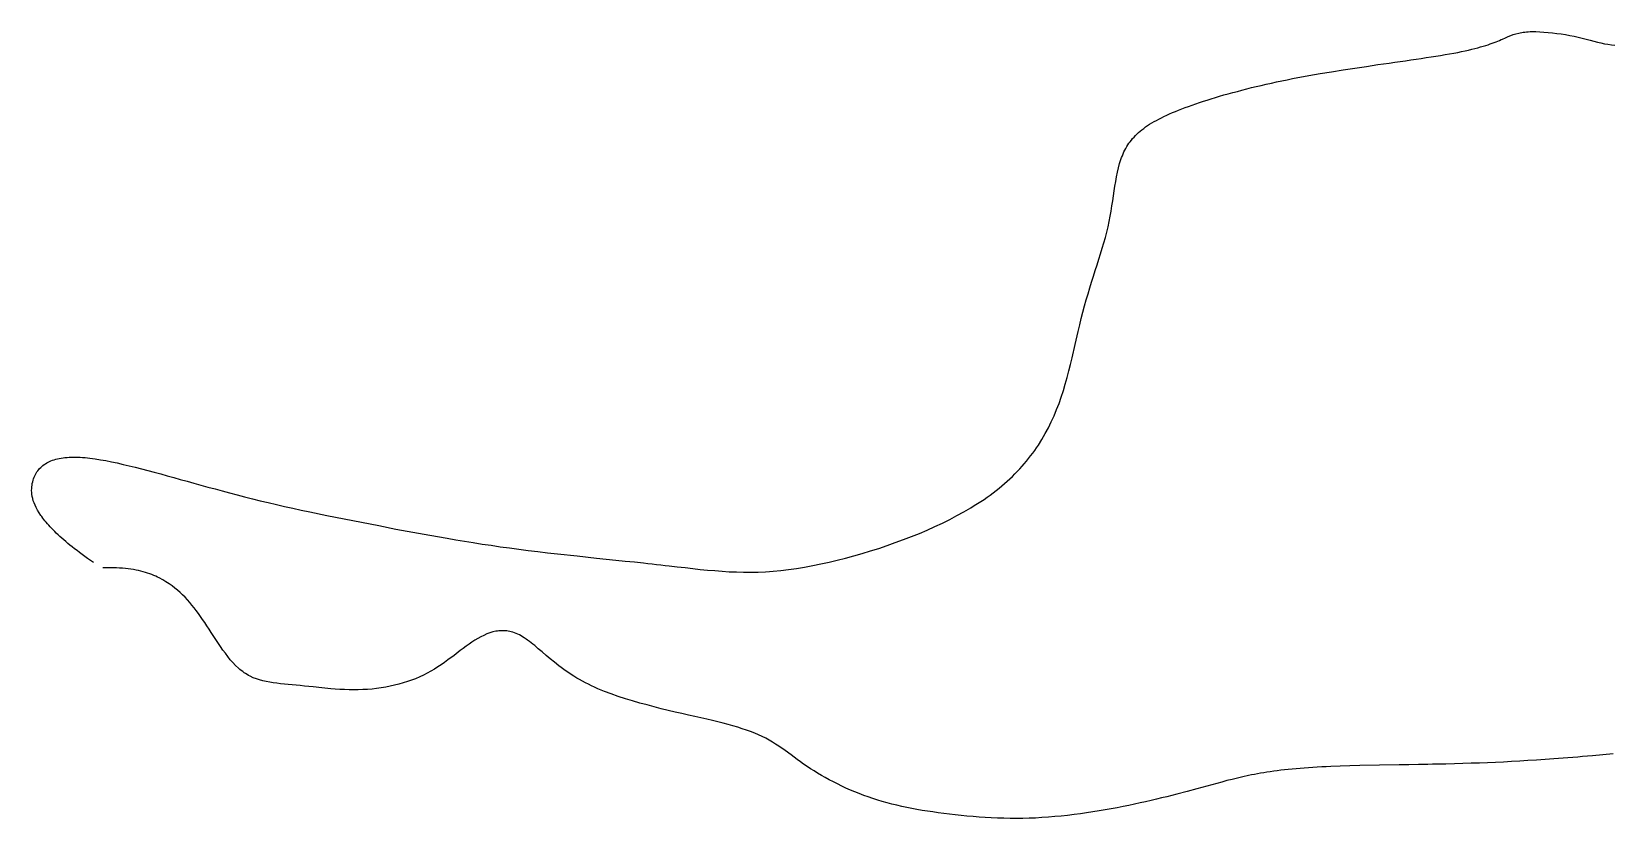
# Model space of a CAD drawing. Header units: millimetres. Extents: x -534 to 2364, y 496 to 5085.
# Drawn here: x -534 to 833, y 4303 to 4983 of the extents above; entities that cross this region are included whole.
import ezdxf

# ---------------------------------------------------------------- set-up
doc = ezdxf.new("R2010")
doc.units = ezdxf.units.MM
doc.layers.add('192', color=7, linetype='Continuous')

msp = doc.modelspace()

# ---------------------------------------------------------------- linework, layer by layer
at = {"layer": '192', "elevation": 192}
for points in [[(-480.4, 4524.3), (-482.9, 4526), (-485.4, 4527.8), (-487.8, 4529.5), (-490.1, 4531.2), (-492.3, 4532.8), (-494.5, 4534.5), (-496.6, 4536.1), (-498.6, 4537.7), (-500.6, 4539.3), (-502.4, 4540.8), (-504.3, 4542.4), (-506, 4543.9), (-507.7, 4545.3), (-509.3, 4546.8), (-510.9, 4548.2), (-512.4, 4549.7), (-513.8, 4551), (-515.1, 4552.4), (-516.5, 4553.8), (-517.7, 4555.1), (-518.9, 4556.4), (-520, 4557.7), (-521.1, 4559), (-522.2, 4560.2), (-523.1, 4561.5), (-524.1, 4562.7), (-524.9, 4563.9), (-525.8, 4565), (-527.3, 4567.3), (-528.6, 4569.5), (-529.8, 4571.7), (-530.8, 4573.8), (-531.6, 4575.8), (-532.3, 4577.7), (-532.8, 4579.6), (-533.2, 4581.4), (-533.5, 4583.2), (-533.7, 4584.9), (-533.8, 4586.5), (-533.7, 4588.1), (-533.6, 4589.7), (-533.4, 4591.2), (-533.2, 4592.6), (-532.8, 4594), (-532.5, 4595.4), (-532.1, 4596.7), (-531.6, 4597.9), (-531, 4599.1), (-530.5, 4600.3), (-529.8, 4601.4), (-529.1, 4602.5), (-528.4, 4603.6), (-527.6, 4604.6), (-526.8, 4605.5), (-525.9, 4606.4), (-525, 4607.3), (-524, 4608.1), (-522.9, 4608.9), (-521.8, 4609.6), (-520.7, 4610.3), (-519.5, 4610.9), (-518.3, 4611.5), (-517, 4612.1), (-515.6, 4612.6), (-514.2, 4613.1), (-512.8, 4613.5), (-511.3, 4613.9), (-509.8, 4614.2), (-508.2, 4614.5), (-506.5, 4614.7), (-504.9, 4615), (-503.1, 4615.1), (-501.4, 4615.2), (-499.5, 4615.3), (-497.7, 4615.3), (-495.7, 4615.3), (-493.8, 4615.3), (-491.8, 4615.2), (-489.7, 4615), (-487.6, 4614.9), (-485.5, 4614.7), (-483.3, 4614.4), (-478.9, 4613.8), (-474.3, 4613.1), (-469.5, 4612.3), (-464.6, 4611.3), (-459.7, 4610.3), (-454.6, 4609.1), (-449.4, 4607.9), (-444.1, 4606.6), (-438.7, 4605.2), (-433.3, 4603.8), (-427.8, 4602.4), (-422.2, 4600.8), (-416.6, 4599.3), (-410.9, 4597.7), (-405.2, 4596.1), (-399.4, 4594.5), (-393.5, 4592.8), (-387.5, 4591.2), (-381.4, 4589.5), (-375.2, 4587.8), (-369, 4586.1), (-362.6, 4584.4), (-356.2, 4582.7), (-349.6, 4581.1), (-342.9, 4579.4), (-336.2, 4577.7), (-329.3, 4576.1), (-322.2, 4574.4), (-315.1, 4572.8), (-307.9, 4571.2), (-300.7, 4569.6), (-293.3, 4568.1), (-278.5, 4565), (-263.6, 4561.9), (-248.6, 4559), (-233.7, 4556.1), (-218.8, 4553.2), (-204.1, 4550.5), (-189.4, 4547.8), (-174.6, 4545.2), (-167.1, 4543.9), (-159.6, 4542.6), (-152, 4541.4), (-144.4, 4540.2), (-136.6, 4539.1), (-128.7, 4537.9), (-120.8, 4536.8), (-112.7, 4535.8), (-104.4, 4534.7), (-96.1, 4533.7), (-87.7, 4532.7), (-79.2, 4531.8), (-62.2, 4529.9), (-45.4, 4528.1), (-37, 4527.2), (-28.8, 4526.4), (-20.6, 4525.5), (-12.6, 4524.7), (-4.8, 4523.9), (-1, 4523.4), (2.8, 4523), (6.5, 4522.6), (10.2, 4522.2), (13.8, 4521.8), (17.3, 4521.4), (24.3, 4520.6), (31.1, 4519.8), (37.7, 4519), (44.2, 4518.3), (50.6, 4517.7), (56.9, 4517.2), (63.1, 4516.7), (69.3, 4516.3), (75.5, 4516.1), (81.7, 4515.9), (88, 4515.9), (94.3, 4516), (100.7, 4516.3), (104, 4516.5), (107.2, 4516.8), (113.9, 4517.4), (120.6, 4518.2), (127.5, 4519.2), (134.4, 4520.3), (141.4, 4521.6), (148.5, 4523), (155.6, 4524.5), (162.7, 4526.2), (169.9, 4528), (177.1, 4530), (184.3, 4532), (191.5, 4534.2), (198.6, 4536.5), (205.7, 4538.9), (212.8, 4541.4), (219.8, 4544), (226.7, 4546.6), (233.6, 4549.4), (240.3, 4552.3), (247, 4555.3), (253.5, 4558.3), (259.9, 4561.5), (266.1, 4564.8), (272.2, 4568.1), (278.2, 4571.6), (281, 4573.4), (283.9, 4575.2), (286.7, 4577), (289.5, 4578.8), (292.2, 4580.7), (294.8, 4582.6), (297.4, 4584.5), (300, 4586.5), (302.5, 4588.4), (304.9, 4590.4), (307.3, 4592.5), (309.6, 4594.5), (311.9, 4596.6), (314.1, 4598.7), (316.2, 4600.8), (318.3, 4603), (320.4, 4605.1), (322.4, 4607.4), (324.3, 4609.6), (326.2, 4611.8), (328, 4614.1), (329.8, 4616.4), (331.6, 4618.7), (333.3, 4621.1), (334.9, 4623.4), (336.5, 4625.8), (339.6, 4630.7), (342.5, 4635.7), (345.2, 4640.7), (347.7, 4645.8), (350.1, 4651.1), (352.3, 4656.4), (354.4, 4661.8), (356.3, 4667.3), (358.1, 4672.8), (359.8, 4678.4), (361.4, 4684.1), (362.9, 4689.8), (364.3, 4695.5), (365.7, 4701.2), (368.3, 4712.6), (370.9, 4724), (372.2, 4729.6), (373.5, 4735.1), (374.9, 4740.6), (376.3, 4746), (377.8, 4751.3), (379.4, 4756.5), (380.9, 4761.6), (382.5, 4766.7), (384.1, 4771.7), (385.7, 4776.7), (387.2, 4781.5), (388.8, 4786.4), (390.3, 4791.1), (391.7, 4795.9), (393.1, 4800.6), (394.4, 4805.2), (395.6, 4809.8), (396.7, 4814.4), (397.7, 4819), (398.6, 4823.5), (399.4, 4828), (400.1, 4832.5), (400.8, 4836.9), (401.4, 4841.2), (402.1, 4845.4), (402.7, 4849.6), (403.4, 4853.7), (404.1, 4857.7), (404.9, 4861.6), (405.8, 4865.4), (406.7, 4869), (407.8, 4872.5), (408.4, 4874.2), (409.1, 4875.9), (409.8, 4877.5), (410.5, 4879.1), (411.2, 4880.7), (412.1, 4882.2), (412.9, 4883.7), (413.8, 4885.2), (414.8, 4886.6), (415.8, 4888), (416.9, 4889.4), (418, 4890.7), (419.2, 4892), (420.4, 4893.3), (421.7, 4894.6), (423.1, 4895.9), (424.5, 4897.1), (426, 4898.3), (427.6, 4899.5), (429.2, 4900.7), (430.9, 4901.9), (432.7, 4903), (434.6, 4904.2), (436.5, 4905.3), (438.5, 4906.4), (440.6, 4907.5), (442.8, 4908.7), (445, 4909.8), (447.4, 4910.9), (449.8, 4912), (452.3, 4913.1), (454.9, 4914.2), (457.6, 4915.2), (460.4, 4916.3), (463.3, 4917.4), (466.3, 4918.5), (469.4, 4919.6), (472.5, 4920.7), (475.8, 4921.8), (479.1, 4922.9), (482.5, 4924), (486, 4925.1), (489.5, 4926.2), (493.2, 4927.3), (496.9, 4928.4), (500.7, 4929.4), (504.5, 4930.5), (508.5, 4931.5), (512.5, 4932.6), (516.6, 4933.6), (520.7, 4934.7), (524.9, 4935.7), (529.2, 4936.7), (533.5, 4937.7), (537.9, 4938.7), (542.4, 4939.6), (546.9, 4940.6), (551.5, 4941.5), (556.2, 4942.5), (560.8, 4943.4), (565.6, 4944.3), (570.4, 4945.2), (580.1, 4946.9), (590, 4948.5), (600, 4950.1), (610, 4951.6), (620, 4953.1), (629.9, 4954.6), (639.7, 4956), (644.5, 4956.7), (649.2, 4957.3), (653.9, 4958), (658.5, 4958.7), (663, 4959.4), (667.5, 4960), (671.8, 4960.7), (676.1, 4961.3), (680.2, 4962), (684.2, 4962.6), (688.1, 4963.3), (691.9, 4963.9), (695.5, 4964.6), (699, 4965.2), (702.3, 4965.9), (705.4, 4966.6), (708.4, 4967.2), (711.3, 4967.9), (713.9, 4968.5), (716.4, 4969.2), (718.8, 4969.9), (721.1, 4970.5), (723.2, 4971.2), (725.2, 4971.8), (727, 4972.5), (728.8, 4973.1), (730.5, 4973.8), (732.1, 4974.4), (733.6, 4975), (735, 4975.6), (736.4, 4976.2), (737.7, 4976.7), (740.2, 4977.8), (742.5, 4978.8), (744.8, 4979.8), (747, 4980.6), (749.3, 4981.3), (751.7, 4981.9), (753, 4982.2), (754.3, 4982.4), (755.6, 4982.6), (757, 4982.8), (758.5, 4982.9), (760, 4983), (761.6, 4983.1), (763.2, 4983.1), (766.5, 4983.1), (769.9, 4983), (773.5, 4982.8), (777.2, 4982.5), (780.9, 4982.1), (784.6, 4981.6), (788.4, 4981.1), (792.2, 4980.5), (795.9, 4979.8), (799.6, 4979.1), (803.2, 4978.3), (806.7, 4977.5), (810.1, 4976.6), (813.4, 4975.8), (816.6, 4974.9), (819.7, 4974.1), (822.8, 4973.4), (825.8, 4972.7), (828.8, 4972.2), (831.8, 4971.8), (834.9, 4971.5)], [(833.3, 4358.8), (824.4, 4358), (815.6, 4357.2), (806.9, 4356.5), (802.7, 4356.1), (798.4, 4355.8), (794.3, 4355.5), (790.2, 4355.2), (786.2, 4354.9), (782.2, 4354.6), (778.4, 4354.3), (774.5, 4354), (767, 4353.5), (759.7, 4353.1), (752.6, 4352.6), (745.5, 4352.2), (738.6, 4351.8), (724.7, 4351.2), (717.7, 4350.9), (710.7, 4350.7), (703.5, 4350.4), (696.2, 4350.2), (688.8, 4350), (685, 4349.9), (681.1, 4349.9), (677.2, 4349.8), (673.2, 4349.7), (665.1, 4349.6), (656.8, 4349.5), (648.4, 4349.4), (631.3, 4349.1), (614.3, 4348.7), (605.8, 4348.5), (597.5, 4348.2), (589.4, 4347.9), (585.4, 4347.7), (581.4, 4347.5), (577.5, 4347.3), (573.7, 4347.1), (570, 4346.9), (566.3, 4346.6), (562.7, 4346.3), (559.2, 4346), (555.8, 4345.7), (552.4, 4345.4), (549.2, 4345), (546, 4344.7), (542.9, 4344.3), (539.9, 4343.9), (537, 4343.4), (534.1, 4343), (531.3, 4342.5), (528.6, 4342.1), (525.9, 4341.6), (523.2, 4341.1), (520.7, 4340.6), (518.1, 4340.1), (513.2, 4339), (508.5, 4337.9), (503.9, 4336.8), (499.4, 4335.7), (495, 4334.5), (490.7, 4333.3), (473.6, 4328.6), (465, 4326.3), (456.3, 4324), (447.5, 4321.8), (443, 4320.7), (438.5, 4319.6), (433.9, 4318.5), (429.2, 4317.4), (424.5, 4316.4), (419.7, 4315.3), (414.7, 4314.3), (409.7, 4313.3), (404.7, 4312.3), (399.5, 4311.3), (394.3, 4310.4), (389, 4309.5), (383.6, 4308.6), (378.2, 4307.8), (372.8, 4307), (367.3, 4306.3), (361.8, 4305.7), (356.3, 4305.1), (350.7, 4304.6), (345.2, 4304.1), (339.6, 4303.7), (334.1, 4303.4), (328.5, 4303.2), (323, 4303.1), (317.5, 4303.1), (312, 4303.1), (306.6, 4303.2), (301.2, 4303.4), (295.8, 4303.6), (290.5, 4303.9), (285.2, 4304.2), (280, 4304.6), (274.8, 4305.1), (269.7, 4305.6), (264.7, 4306.1), (259.7, 4306.7), (254.8, 4307.3), (250, 4307.9), (245.3, 4308.6), (240.6, 4309.3), (236.1, 4310), (231.5, 4310.8), (227.1, 4311.6), (222.7, 4312.5), (218.4, 4313.4), (214.1, 4314.4), (209.9, 4315.5), (205.7, 4316.6), (201.6, 4317.7), (197.6, 4318.9), (193.5, 4320.2), (189.5, 4321.6), (185.6, 4323), (181.6, 4324.5), (177.8, 4326), (174, 4327.6), (170.2, 4329.3), (166.5, 4331), (162.8, 4332.8), (159.3, 4334.6), (155.8, 4336.4), (152.3, 4338.3), (149, 4340.2), (145.7, 4342.1), (142.6, 4344.1), (139.5, 4346), (136.5, 4348), (133.6, 4350), (130.8, 4352), (128.1, 4353.9), (122.7, 4357.9), (117.5, 4361.7), (112.1, 4365.4), (109.4, 4367.2), (106.6, 4368.9), (103.8, 4370.6), (100.8, 4372.3), (97.8, 4373.8), (94.6, 4375.3), (91.3, 4376.7), (87.8, 4378.1), (84.2, 4379.4), (80.5, 4380.6), (76.6, 4381.8), (72.5, 4383), (68.3, 4384.2), (63.9, 4385.3), (59.4, 4386.4), (54.7, 4387.6), (49.8, 4388.7), (44.7, 4389.9), (39.5, 4391.1), (34, 4392.4), (28.4, 4393.7), (22.6, 4395), (16.6, 4396.4), (10.5, 4397.9), (4.4, 4399.5), (-1.8, 4401.1), (-8.1, 4402.8), (-14.3, 4404.6), (-20.5, 4406.5), (-26.6, 4408.5), (-32.7, 4410.6), (-38.5, 4412.8), (-41.4, 4414), (-44.3, 4415.2), (-47.1, 4416.4), (-49.8, 4417.7), (-52.5, 4419), (-55.1, 4420.3), (-57.7, 4421.6), (-60.2, 4423), (-62.6, 4424.4), (-65, 4425.9), (-67.3, 4427.4), (-69.5, 4428.8), (-71.7, 4430.4), (-73.8, 4431.9), (-75.9, 4433.4), (-77.9, 4434.9), (-81.8, 4438), (-85.6, 4441.1), (-89.1, 4444), (-92.5, 4446.9), (-95.8, 4449.7), (-98.9, 4452.4), (-100.5, 4453.6), (-102, 4454.8), (-103.5, 4456), (-105, 4457.1), (-106.4, 4458.1), (-107.9, 4459.1), (-109.3, 4460), (-110.7, 4460.8), (-112.1, 4461.6), (-113.5, 4462.3), (-114.9, 4462.9), (-116.3, 4463.4), (-117.7, 4463.9), (-119.1, 4464.3), (-120.4, 4464.6), (-121.8, 4464.9), (-123.1, 4465.1), (-124.5, 4465.2), (-125.8, 4465.3), (-127.2, 4465.3), (-128.5, 4465.3), (-129.8, 4465.1), (-131.1, 4465), (-132.5, 4464.8), (-135.1, 4464.2), (-137.7, 4463.4), (-140.3, 4462.5), (-142.9, 4461.3), (-145.4, 4460.1), (-148, 4458.7), (-150.5, 4457.1), (-153.1, 4455.5), (-155.6, 4453.7), (-158.2, 4451.9), (-160.7, 4450), (-163.3, 4448.1), (-168.6, 4444), (-174, 4440), (-176.8, 4437.9), (-179.6, 4435.9), (-182.5, 4434), (-185.5, 4432.1), (-188.6, 4430.2), (-191.7, 4428.5), (-195, 4426.8), (-198.3, 4425.3), (-201.8, 4423.8), (-205.3, 4422.5), (-208.9, 4421.3), (-212.5, 4420.1), (-216.2, 4419.1), (-220, 4418.1), (-223.8, 4417.3), (-227.7, 4416.6), (-231.6, 4415.9), (-235.5, 4415.4), (-239.4, 4414.9), (-243.4, 4414.6), (-247.4, 4414.4), (-251.4, 4414.3), (-255.4, 4414.2), (-259.4, 4414.3), (-263.3, 4414.4), (-267.3, 4414.6), (-271.3, 4414.9), (-275.2, 4415.2), (-282.9, 4415.9), (-290.5, 4416.7), (-294.2, 4417.1), (-297.9, 4417.5), (-301.5, 4417.9), (-305.1, 4418.3), (-308.5, 4418.6), (-312, 4418.9), (-315.3, 4419.2), (-318.6, 4419.5), (-321.7, 4419.9), (-324.9, 4420.3), (-327.9, 4420.7), (-330.9, 4421.3), (-333.9, 4422), (-336.7, 4422.7), (-339.5, 4423.6), (-342.3, 4424.7), (-344.9, 4426), (-346.2, 4426.6), (-347.5, 4427.4), (-348.8, 4428.2), (-350.1, 4429), (-351.3, 4429.9), (-352.6, 4430.9), (-353.8, 4431.9), (-355, 4433), (-357.4, 4435.2), (-359.7, 4437.7), (-362, 4440.2), (-364.2, 4442.9), (-366.3, 4445.8), (-368.5, 4448.6), (-370.6, 4451.6), (-374.6, 4457.6), (-378.5, 4463.7), (-380.4, 4466.6), (-382.3, 4469.5), (-384.1, 4472.3), (-386, 4475), (-387.8, 4477.7), (-389.6, 4480.3), (-391.5, 4482.8), (-393.3, 4485.2), (-395.2, 4487.5), (-397.1, 4489.8), (-399.1, 4492), (-401.1, 4494.2), (-403.2, 4496.3), (-405.4, 4498.3), (-407.6, 4500.3), (-409.9, 4502.2), (-412.4, 4504.1), (-414.9, 4505.9), (-417.6, 4507.6), (-420.4, 4509.3), (-423.4, 4510.9), (-424.9, 4511.7), (-426.5, 4512.4), (-428.2, 4513.1), (-429.9, 4513.8), (-431.6, 4514.5), (-433.5, 4515.1), (-435.3, 4515.7), (-437.3, 4516.3), (-439.3, 4516.8), (-441.3, 4517.3), (-443.5, 4517.7), (-445.7, 4518.1), (-447.9, 4518.5), (-450.3, 4518.8), (-452.7, 4519.1), (-455.2, 4519.3), (-457.8, 4519.5), (-460.5, 4519.6), (-463.2, 4519.7), (-466.1, 4519.7), (-469, 4519.7), (-472.1, 4519.6)]]:
    msp.add_lwpolyline(points, dxfattribs=at)

doc.saveas('drawing.dxf')
